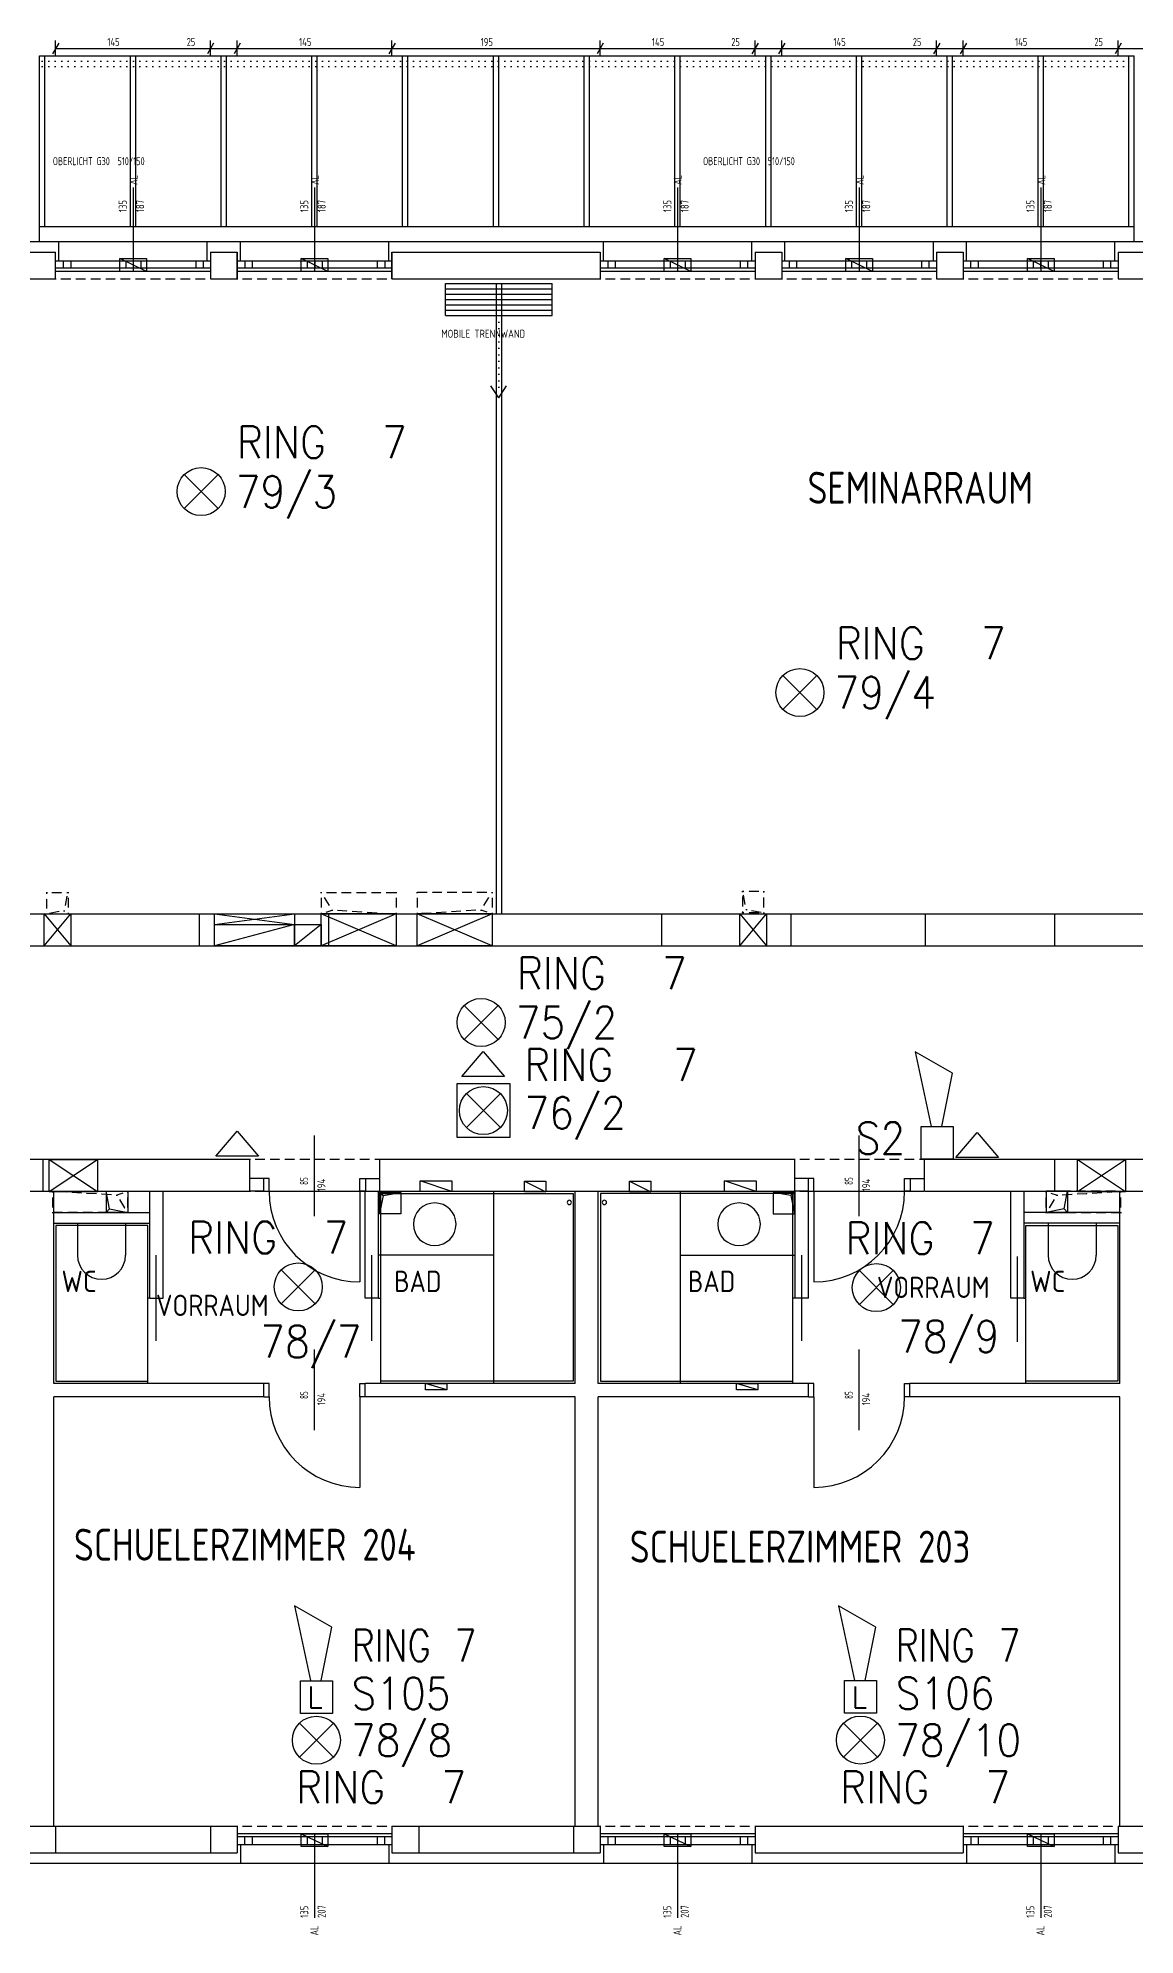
# Model space of a CAD drawing. Extents: x -85 to 7936, y -77 to 3090.
# Drawn here: x 2308 to 3336, y -77 to 1701 of the extents above; entities that cross this region are included whole.
import ezdxf
from ezdxf.enums import TextEntityAlignment as Align

# ---------------------------------------------------------------- set-up
doc = ezdxf.new("R2010")
doc.units = 0
doc.header["$LTSCALE"] = 120
doc.linetypes.add('Y$0$ACHSE', pattern=[0.115, 0, -0.04, 0.075, 0])
doc.linetypes.add('Y$0$PUNKT_1MM', pattern=[0.05, 0, -0.05])
doc.layers.get('0').update_dxf_attribs({"linetype": 'CONTINUOUS'})
doc.layers.add('SECO-BRAND', color=240, linetype='CONTINUOUS')
doc.layers.add('SECO-BRAND_LOOP', color=81, linetype='CONTINUOUS')
doc.styles.add('ROMANS', font='romans.shx', dxfattribs={"width": 0.9})
doc.styles.add('SMALL', font='ISO.SHX', dxfattribs={"height": 12.5})

# ---------------------------------------------------------------- blocks, each defined once
blk = doc.blocks.new('SecoS-sirene')
blk.add_lwpolyline([(0.044, 0.307), (0.144, 0.807), (-0.206, 1.007), (-0.056, 0.307)])
blk.add_lwpolyline([(0.15, 0), (-0.15, 0), (-0.15, 0.306), (0.15, 0.306)], close=True)
at = {"style": 'ROMANS', "width": 0.9, "flags": 1}
for tag, p in [('PRODUKT_1', (-0.344, 0.022)), ('PRODUKT_2', (-0.344, -0.428)), ('TECHNIK', (-0.344, -0.88)), ('SECOPOS', (-0.344, -1.342))]:
    blk.add_attdef(tag, text='', height=0.3, dxfattribs=at).set_placement(p, align=Align.RIGHT)
at = {"color": 81, "style": 'ROMANS', "width": 0.9}
for tag, p in [('MELDERNUMMER', (0.33, 0.038)), ('LINE_1', (0.33, -0.41)), ('LINE_2', (0.33, -0.861)), ('ZUSATZTEXT', (0.33, -1.307))]:
    blk.add_attdef(tag, p, '', height=0.3, dxfattribs=at)
at = {"layer": 'SECO-BRAND_LOOP', "color": 7, "style": 'ROMANS', "width": 0.8}
for tag, p, flags in [('RING', (0.33, 0.487), 9), ('RINGNUMMER', (1.294, 0.487), 1)]:
    blk.add_attdef(tag, p, '', height=0.3, dxfattribs=dict(at, flags=flags))
blk = doc.blocks.new('SecoS-opt')
for p, q in [((0.159, 0.159), (-0.159, -0.159)), ((-0.159, 0.159), (0.159, -0.159))]:
    blk.add_line(p, q)
blk.add_circle((0, 0), 0.225)
at = {"style": 'ROMANS', "width": 0.9, "flags": 1}
for tag, p in [('PRODUKT_1', (-0.344, -0.147)), ('PRODUKT_2', (-0.344, -0.597)), ('TECHNIK', (-0.344, -1.049)), ('SECOPOS', (-0.344, -1.511))]:
    blk.add_attdef(tag, text='', height=0.3, dxfattribs=at).set_placement(p, align=Align.RIGHT)
at = {"color": 81, "style": 'ROMANS', "width": 0.9}
for tag, p in [('MELDERNUMMER', (0.33, -0.131)), ('LINE_1', (0.33, -0.989)), ('LINE_2', (0.33, -1.441)), ('ZUSATZTEXT', (0.33, -1.886))]:
    blk.add_attdef(tag, p, '', height=0.3, dxfattribs=at)
at = {"layer": 'SECO-BRAND_LOOP', "color": 7, "style": 'ROMANS', "width": 0.8, "flags": 8}
blk.add_attdef('RING', (0.33, -0.579), '', height=0.3, dxfattribs=at)
at = {"layer": 'SECO-BRAND_LOOP', "color": 7, "style": 'ROMANS', "width": 0.8}
blk.add_attdef('RINGNUMMER', (1.294, -0.579), '', height=0.3, dxfattribs=at)
blk = doc.blocks.new('SecoS-indikator o mg')
blk.add_lwpolyline([(0.2, 0), (-0.2, 0), (0, 0.234)], close=True)
at = {"color": 81, "style": 'ROMANS', "width": 0.9, "flags": 1}
blk.add_attdef('MELDERNUMMER', (0.219, 0.425), '', height=0.3, dxfattribs=at)
at = {"style": 'ROMANS', "width": 0.9, "flags": 1}
for tag, p in [('PRODUKT_1', (-0.267, -0.029)), ('PRODUKT_2', (-0.267, -0.479)), ('TECHNIK', (-0.267, -0.931)), ('SECOPOS', (-0.267, -1.393))]:
    blk.add_attdef(tag, text='', height=0.3, dxfattribs=at).set_placement(p, align=Align.RIGHT)
at = {"color": 81, "style": 'ROMANS', "width": 0.9}
for tag, p in [('LINE_1', (0.219, -0.023)), ('LINE_2', (0.219, -0.475)), ('ZUSATZTEXT', (0.219, -0.92))]:
    blk.add_attdef(tag, p, '', height=0.3, dxfattribs=at)
at = {"layer": 'SECO-BRAND_LOOP', "color": 7, "style": 'ROMANS', "width": 0.8}
for tag, p, flags in [('RING', (0.219, 0.874), 9), ('RINGNUMMER', (1.183, 0.874), 1)]:
    blk.add_attdef(tag, p, '', height=0.3, dxfattribs=dict(at, flags=flags))
blk = doc.blocks.new('SecoS-opt zwdi')
for p, q in [((0.159, 0.159), (-0.159, -0.159)), ((-0.159, 0.159), (0.159, -0.159))]:
    blk.add_line(p, q)
for points in [[(-0.201, 0.32), (-0.001, 0.555), (0.199, 0.32)], [(0.25, 0.25), (-0.25, 0.25), (-0.25, -0.25), (0.25, -0.25)]]:
    blk.add_lwpolyline(points, close=True)
blk.add_circle((0, 0), 0.225)
at = {"style": 'ROMANS', "width": 0.9, "flags": 1}
for tag, p in [('PRODUKT_1', (-0.344, -0.147)), ('PRODUKT_2', (-0.344, -0.597)), ('TECHNIK', (-0.344, -1.049)), ('SECOPOS', (-0.344, -1.511))]:
    blk.add_attdef(tag, text='', height=0.3, dxfattribs=at).set_placement(p, align=Align.RIGHT)
at = {"color": 81, "style": 'ROMANS', "width": 0.9}
for tag, p in [('MELDERNUMMER', (0.33, -0.131)), ('LINE_1', (0.33, -0.579)), ('LINE_2', (0.33, -1.031)), ('ZUSATZTEXT', (0.33, -1.476))]:
    blk.add_attdef(tag, p, '', height=0.3, dxfattribs=at)
at = {"layer": 'SECO-BRAND_LOOP', "color": 7, "style": 'ROMANS', "width": 0.8, "flags": 8}
blk.add_attdef('RING', (0.33, 0.317), '', height=0.3, dxfattribs=at)
at = {"layer": 'SECO-BRAND_LOOP', "color": 7, "style": 'ROMANS', "width": 0.8}
blk.add_attdef('RINGNUMMER', (1.294, 0.317), '', height=0.3, dxfattribs=at)
blk = doc.blocks.new('SecoS-sirene loop')
blk.add_lwpolyline([(0.044, 0.307), (0.144, 0.807), (-0.206, 1.007), (-0.056, 0.307)])
blk.add_lwpolyline([(0.15, 0), (-0.15, 0), (-0.15, 0.306), (0.15, 0.306)], close=True)
at = {"color": 82, "style": 'ROMANS'}
blk.add_text('L', height=0.2, dxfattribs=at).set_placement((-0.085, 0.051))
at = {"style": 'ROMANS', "width": 0.9, "flags": 1}
for tag, p in [('PRODUKT_1', (-0.344, 0.022)), ('PRODUKT_2', (-0.344, -0.428)), ('TECHNIK', (-0.344, -0.88)), ('SECOPOS', (-0.344, -1.342))]:
    blk.add_attdef(tag, text='', height=0.3, dxfattribs=at).set_placement(p, align=Align.RIGHT)
at = {"color": 81, "style": 'ROMANS', "width": 0.9}
for tag, p in [('MELDERNUMMER', (0.33, 0.038)), ('LINE_1', (0.33, -0.41)), ('LINE_2', (0.33, -0.861)), ('ZUSATZTEXT', (0.33, -1.307))]:
    blk.add_attdef(tag, p, '', height=0.3, dxfattribs=at)
at = {"layer": 'SECO-BRAND_LOOP', "color": 7, "style": 'ROMANS', "width": 0.8, "flags": 8}
blk.add_attdef('RING', (0.33, 0.487), '', height=0.3, dxfattribs=at)
at = {"layer": 'SECO-BRAND_LOOP', "color": 7, "style": 'ROMANS', "width": 0.8}
blk.add_attdef('RINGNUMMER', (1.294, 0.487), '', height=0.3, dxfattribs=at)

msp = doc.modelspace()

# ---------------------------------------------------------------- linework, layer by layer
at = {"color": 252, "linetype": 'Continuous'}
for p, q in [((2327.9, 1695.8), (2322.1, 1685.8)), ((2325, 1683.3), (2325, 1698.3)), ((2325, 1690.8), (2470, 1690.8)), ((2472.9, 1695.8), (2467.1, 1685.8)), ((2470, 1683.3), (2470, 1698.3)), ((2470, 1690.8), (2495, 1690.8)), ((2497.9, 1695.8), (2492.1, 1685.8)), ((2495, 1683.3), (2495, 1698.3)), ((2495, 1690.8), (2640, 1690.8)), ((2642.9, 1695.8), (2637.1, 1685.8)), ((2640, 1683.3), (2640, 1698.3)), ((2640, 1690.8), (2835, 1690.8)), ((2837.9, 1695.8), (2832.1, 1685.8)), ((2835, 1683.3), (2835, 1698.3)), ((2835, 1690.8), (2980, 1690.8)), ((2982.9, 1695.8), (2977.1, 1685.8)), ((2980, 1683.3), (2980, 1698.3)), ((2980, 1690.8), (3005, 1690.8)), ((3007.9, 1695.8), (3002.1, 1685.8)), ((3005, 1683.3), (3005, 1698.3)), ((3005, 1690.8), (3150, 1690.8)), ((3152.9, 1695.8), (3147.1, 1685.8)), ((3150, 1683.3), (3150, 1698.3)), ((3150, 1690.8), (3175, 1690.8)), ((3177.9, 1695.8), (3172.1, 1685.8)), ((3175, 1683.3), (3175, 1698.3)), ((3175, 1690.8), (3320, 1690.8)), ((3322.9, 1695.8), (3317.1, 1685.8)), ((3320, 1683.3), (3320, 1698.3)), ((3320, 1690.8), (3345, 1690.8)), ((2310, 1684), (3335, 1684)), ((2310, 1510), (2310, 1684)), ((2315, 1524), (2315, 1684)), ((2395, 1524), (2395, 1684)), ((2400, 1524), (2400, 1684)), ((2480, 1524), (2480, 1684)), ((2485, 1524), (2485, 1684)), ((2565, 1524), (2565, 1684)), ((2570, 1524), (2570, 1684)), ((2650, 1524), (2650, 1684)), ((2655, 1524), (2655, 1684)), ((2735, 1524), (2735, 1684)), ((2740, 1524), (2740, 1684)), ((2820, 1524), (2820, 1684)), ((2825, 1524), (2825, 1684)), ((2905, 1524), (2905, 1684)), ((2910, 1524), (2910, 1684)), ((2990, 1524), (2990, 1684)), ((2995, 1524), (2995, 1684)), ((3075, 1524), (3075, 1684)), ((3080, 1524), (3080, 1684)), ((3160, 1524), (3160, 1684)), ((3165, 1524), (3165, 1684)), ((3245, 1524), (3245, 1684)), ((3250, 1524), (3250, 1684)), ((3330, 1524), (3330, 1684)), ((3335, 1510), (3335, 1684)), ((2397.5, 1560.8), (2397.5, 1482)), ((2567.5, 1560.8), (2567.5, 1482)), ((2907.5, 1560.8), (2907.5, 1482)), ((3077.5, 1560.8), (3077.5, 1482)), ((3247.5, 1560.8), (3247.5, 1482)), ((2310, 1524), (3335, 1524)), ((947.5, 1510), (4465, 1510)), ((2300, 1500), (2325, 1500)), ((2325, 1475), (2325, 1500)), ((2328, 1492), (2328, 1510)), ((2410, 1482), (2385, 1494)), ((2385, 1482), (2385, 1494)), ((2385, 1494), (2410, 1494)), ((2385, 1494), (2410, 1494)), ((2410, 1494), (2410, 1482)), ((2410, 1494), (2410, 1482)), ((2467, 1492), (2467, 1510)), ((2470, 1500), (2470, 1475)), ((2470, 1500), (2495, 1500)), ((2495, 1475), (2495, 1500)), ((2495, 1500), (2495, 1475)), ((2498, 1492), (2498, 1510)), ((2580, 1482), (2555, 1494)), ((2555, 1482), (2555, 1494)), ((2555, 1494), (2580, 1494)), ((2555, 1494), (2580, 1494)), ((2580, 1494), (2580, 1482)), ((2580, 1494), (2580, 1482)), ((2637, 1492), (2637, 1510)), ((2640, 1500), (2835, 1500)), ((2640, 1500), (2640, 1475)), ((2640, 1475), (2640, 1500)), ((2835, 1500), (2835, 1475)), ((2838, 1492), (2838, 1510)), ((2920, 1482), (2895, 1494)), ((2895, 1482), (2895, 1494)), ((2895, 1494), (2920, 1494)), ((2895, 1494), (2920, 1494)), ((2920, 1494), (2920, 1482)), ((2920, 1494), (2920, 1482)), ((2977, 1492), (2977, 1510)), ((2980, 1500), (2980, 1475)), ((2980, 1500), (3005, 1500)), ((3005, 1500), (3005, 1475)), ((3008, 1492), (3008, 1510)), ((3090, 1482), (3065, 1494)), ((3065, 1482), (3065, 1494)), ((3065, 1494), (3090, 1494)), ((3065, 1494), (3090, 1494)), ((3090, 1494), (3090, 1482)), ((3090, 1494), (3090, 1482)), ((3147, 1492), (3147, 1510)), ((3150, 1500), (3150, 1475)), ((3150, 1500), (3175, 1500)), ((3175, 1500), (3175, 1475)), ((3178, 1492), (3178, 1510)), ((3260, 1482), (3235, 1494)), ((3235, 1482), (3235, 1494)), ((3235, 1494), (3260, 1494)), ((3235, 1494), (3260, 1494)), ((3260, 1494), (3260, 1482)), ((3260, 1494), (3260, 1482)), ((3317, 1492), (3317, 1510)), ((3320, 1500), (3320, 1475)), ((3320, 1500), (3345, 1500)), ((2325.5, 1492), (2470.5, 1492)), ((2470.5, 1485), (2325.5, 1485)), ((2470.5, 1482), (2325.5, 1482)), ((2332.5, 1485), (2332.5, 1492)), ((2339.5, 1485), (2339.5, 1492)), ((2410, 1482), (2385, 1482)), ((2391, 1485), (2391, 1492)), ((2398, 1485), (2398, 1492)), ((2405, 1485), (2405, 1492)), ((2456.5, 1485), (2456.5, 1492)), ((2463.5, 1485), (2463.5, 1492)), ((2495.5, 1492), (2640.5, 1492)), ((2640.5, 1485), (2495.5, 1485)), ((2640.5, 1482), (2495.5, 1482)), ((2502.5, 1485), (2502.5, 1492)), ((2509.5, 1485), (2509.5, 1492)), ((2580, 1482), (2555, 1482)), ((2561, 1485), (2561, 1492)), ((2568, 1485), (2568, 1492)), ((2575, 1485), (2575, 1492)), ((2626.5, 1485), (2626.5, 1492)), ((2633.5, 1485), (2633.5, 1492)), ((2835.3, 1492), (2980.3, 1492)), ((2980.3, 1485), (2835.3, 1485)), ((2980.3, 1482), (2835.3, 1482)), ((2842.3, 1485), (2842.3, 1492)), ((2849.3, 1485), (2849.3, 1492)), ((2920, 1482), (2895, 1482)), ((2900.8, 1485), (2900.8, 1492)), ((2907.8, 1485), (2907.8, 1492)), ((2914.8, 1485), (2914.8, 1492)), ((2966.3, 1485), (2966.3, 1492)), ((2973.3, 1485), (2973.3, 1492)), ((3005.2, 1492), (3150.2, 1492)), ((3150.2, 1485), (3005.2, 1485)), ((3150.2, 1482), (3005.2, 1482)), ((3012.2, 1485), (3012.2, 1492)), ((3019.2, 1485), (3019.2, 1492)), ((3090, 1482), (3065, 1482)), ((3070.7, 1485), (3070.7, 1492)), ((3077.7, 1485), (3077.7, 1492)), ((3084.7, 1485), (3084.7, 1492)), ((3136.2, 1485), (3136.2, 1492)), ((3143.2, 1485), (3143.2, 1492)), ((3175.2, 1492), (3320.2, 1492)), ((3320.2, 1485), (3175.2, 1485)), ((3320.2, 1482), (3175.2, 1482)), ((3182.2, 1485), (3182.2, 1492)), ((3189.2, 1485), (3189.2, 1492)), ((3260, 1482), (3235, 1482)), ((3240.7, 1485), (3240.7, 1492)), ((3247.7, 1485), (3247.7, 1492)), ((3254.7, 1485), (3254.7, 1492)), ((3306.2, 1485), (3306.2, 1492)), ((3313.2, 1485), (3313.2, 1492)), ((2300, 1475), (2325, 1475)), ((2470, 1475), (2495, 1475)), ((2640, 1475), (2835, 1475)), ((2690, 1470.6), (2790, 1470.6)), ((2690, 1465.6), (2690, 1470.6)), ((2690, 1465.6), (2790, 1465.6)), ((2690, 1465.6), (2790, 1465.6)), ((2690, 1460.6), (2690, 1465.6)), ((2690, 1460.6), (2790, 1460.6)), ((2690, 1460.6), (2790, 1460.6)), ((2690, 1455.6), (2690, 1460.6)), ((2737.5, 1470.6), (2737.5, 880)), ((2742.5, 1470.6), (2742.5, 880)), ((2790, 1465.6), (2790, 1470.6)), ((2790, 1460.6), (2790, 1465.6)), ((2790, 1455.6), (2790, 1460.6)), ((2980, 1475), (3005, 1475)), ((3150, 1475), (3175, 1475)), ((3320, 1475), (3345, 1475)), ((2690, 1455.6), (2790, 1455.6)), ((2690, 1455.6), (2790, 1455.6)), ((2690, 1450.6), (2690, 1455.6)), ((2690, 1450.6), (2790, 1450.6)), ((2690, 1450.6), (2790, 1450.6)), ((2690, 1445.6), (2690, 1450.6)), ((2690, 1445.6), (2790, 1445.6)), ((2690, 1445.6), (2790, 1445.6)), ((2690, 1440.6), (2690, 1445.6)), ((2690, 1440.6), (2790, 1440.6)), ((2790, 1450.6), (2790, 1455.6)), ((2790, 1445.6), (2790, 1450.6)), ((2790, 1440.6), (2790, 1445.6)), ((2740, 1363.7), (2732.7, 1374.9)), ((2740, 1363.7), (2747.3, 1374.9)), ((1965, 880), (2337, 880)), ((2314.3, 880), (2339.3, 880)), ((2314.3, 880), (2339.3, 850)), ((2314.3, 850), (2339.3, 880)), ((2314.3, 850), (2314.3, 880)), ((2337, 880), (2459.4, 880)), ((2339.3, 880), (2339.3, 850)), ((2459.4, 880), (2580.4, 880)), ((2459.4, 880), (2459.4, 850)), ((2473.8, 880), (2548.8, 870)), ((2473.8, 870), (2548.8, 880)), ((2473.8, 870), (2473.8, 880)), ((2473.8, 880), (2548.8, 880)), ((2548.8, 880), (2548.8, 870)), ((2573.8, 850), (2573.8, 880)), ((2643.8, 850), (2573.8, 880)), ((2643.8, 880), (2573.8, 850)), ((2643.8, 880), (2573.8, 880)), ((2580.4, 880), (2892.4, 880)), ((2580.4, 880), (2580.4, 850)), ((2643.8, 880), (2643.8, 850)), ((2733.7, 850), (2663.7, 880)), ((2733.7, 880), (2663.7, 850)), ((2663.7, 850), (2663.7, 880)), ((2733.7, 880), (2663.7, 880)), ((2733.7, 880), (2733.7, 850)), ((2892.4, 880), (3013.4, 880)), ((2892.4, 880), (2892.4, 850)), ((2965.8, 850), (2965.8, 880)), ((2965.8, 880), (2990.8, 850)), ((2965.8, 850), (2990.8, 880)), ((2965.8, 880), (2990.8, 880)), ((2990.8, 880), (2990.8, 850)), ((3013.4, 880), (3013.4, 850)), ((3013.4, 880), (3139.4, 880)), ((3139.4, 880), (3260.4, 880)), ((3139.4, 880), (3139.4, 850)), ((3260.4, 880), (3260.4, 850)), ((3260.4, 880), (3401.5, 880)), ((2473.8, 870), (2548.8, 870)), ((2473.8, 870), (2548.8, 870)), ((2548.8, 870), (2473.8, 850)), ((2473.8, 870), (2548.8, 870)), ((2473.8, 850), (2473.8, 870)), ((2473.8, 850), (2473.8, 870)), ((2548.8, 870), (2573.8, 870)), ((2573.8, 870), (2548.8, 850)), ((2548.8, 870), (2573.8, 870)), ((2548.8, 850), (2548.8, 870)), ((2548.8, 850), (2548.8, 870)), ((2548.8, 870), (2548.8, 850)), ((2573.8, 870), (2573.8, 850)), ((1965, 850), (2337, 850)), ((2314.3, 850), (2339.3, 850)), ((2337, 850), (2459.4, 850)), ((2459.4, 850), (2580.4, 850)), ((2548.8, 850), (2473.8, 850)), ((2573.8, 850), (2548.8, 850)), ((2643.8, 850), (2573.8, 850)), ((2580.4, 850), (2892.4, 850)), ((2733.7, 850), (2663.7, 850)), ((2892.4, 850), (3013.4, 850)), ((2965.8, 850), (2990.8, 850)), ((3013.4, 850), (3139.4, 850)), ((3139.4, 850), (3260.4, 850)), ((3260.4, 850), (3401.5, 850)), ((2567.3, 596.8), (2567.3, 672.3)), ((3077.4, 596.8), (3077.4, 672.3)), ((2118.7, 650), (2312.9, 650)), ((2312.9, 650), (2506.9, 650)), ((2312.9, 650), (2312.9, 620)), ((2319.1, 649.8), (2364.1, 649.8)), ((2319.1, 649.8), (2364.1, 619.8)), ((2319.1, 619.8), (2364.1, 649.8)), ((2319.1, 619.8), (2319.1, 649.8)), ((2364.1, 649.8), (2364.1, 619.8)), ((2506.9, 620), (2506.9, 650)), ((2628.5, 650), (3017, 650)), ((2628.5, 620), (2628.5, 650)), ((3017, 650), (3017, 620)), ((3138.7, 650), (3260.4, 650)), ((3138.7, 620), (3138.7, 650)), ((3260.4, 650), (3526.2, 650)), ((3260.4, 650), (3260.4, 620)), ((3281.9, 649.8), (3326.9, 649.8)), ((3281.9, 649.8), (3326.9, 619.8)), ((3281.9, 619.8), (3326.9, 649.8)), ((3281.9, 619.8), (3281.9, 649.8)), ((3326.9, 649.8), (3326.9, 619.8)), ((2519.9, 632), (2506.9, 632)), ((2524.9, 632), (2519.9, 632)), ((2519.9, 620), (2519.9, 632)), ((2524.9, 620), (2524.9, 632)), ((2609.9, 620), (2609.9, 632)), ((2609.9, 632), (2615.5, 632)), ((2615.5, 632), (2628.5, 632)), ((2615.5, 620), (2615.5, 632)), ((2666.3, 629.9), (2696.2, 629.9)), ((2696.2, 619.9), (2666.3, 629.9)), ((2666.3, 619.9), (2666.3, 629.9)), ((2666.3, 629.9), (2696.2, 629.9)), ((2696.2, 629.9), (2696.2, 619.9)), ((2696.2, 629.9), (2696.2, 619.9)), ((2764.1, 629.4), (2784.1, 619.4)), ((2764.1, 629.4), (2784.1, 629.4)), ((2764.1, 619.4), (2764.1, 629.4)), ((2764.1, 619.4), (2764.1, 629.4)), ((2784.1, 629.4), (2784.1, 619.4)), ((2862.3, 619.4), (2862.3, 629.4)), ((2862.3, 629.4), (2882.3, 619.4)), ((2862.3, 629.4), (2882.3, 629.4)), ((2862.3, 619.4), (2862.3, 629.4)), ((2882.3, 629.4), (2882.3, 619.4)), ((2951.3, 629.9), (2981.2, 629.9)), ((2981.2, 619.9), (2951.3, 629.9)), ((2951.3, 619.9), (2951.3, 629.9)), ((2951.3, 629.9), (2981.2, 629.9)), ((2981.2, 629.9), (2981.2, 619.9)), ((2981.2, 629.9), (2981.2, 619.9)), ((3030, 632), (3017, 632)), ((3035, 632), (3030, 632)), ((3030, 620), (3030, 632)), ((3035, 620), (3035, 632)), ((3120, 620), (3120, 632)), ((3120, 632), (3125.7, 632)), ((3125.7, 632), (3138.7, 632)), ((3125.7, 620), (3125.7, 632)), ((2118.7, 620), (2312.9, 620)), ((2312.9, 620), (2506.9, 620)), ((2319.1, 619.8), (2364.1, 619.8)), ((2323.2, 440), (2323.2, 620)), ((2375.4, 603.6), (2372.5, 620)), ((2372.5, 620), (2372.5, 600)), ((2372.5, 620), (2392.5, 620)), ((2392.5, 620), (2392.5, 600)), ((2413.1, 520), (2413.1, 620)), ((2425.6, 520), (2425.6, 620)), ((2519.9, 620), (2506.9, 620)), ((2519.9, 620), (2524.9, 620)), ((2524.9, 620), (2609.9, 620)), ((2609.9, 620), (2609.9, 535)), ((2614.9, 620), (2609.9, 620)), ((2615, 520), (2615, 620)), ((2615.5, 620), (2628.5, 620)), ((2627.5, 520), (2627.5, 620)), ((2628.2, 598.9), (2628.2, 618.9)), ((2628.2, 598.9), (2628.2, 618.9)), ((2628.2, 618.9), (2631.7, 616)), ((2628.2, 618.9), (2631.7, 616)), ((2648.2, 618.9), (2628.2, 618.9)), ((2631.7, 616), (2628.2, 598.9)), ((2628.5, 620), (3017, 620)), ((2629.5, 618), (2809.7, 618)), ((2629.5, 440), (2629.5, 618)), ((2631.7, 616), (2648.2, 618.9)), ((2648.2, 618.9), (2648.2, 598.9)), ((2696.2, 619.9), (2666.3, 619.9)), ((2735, 620), (2735, 440)), ((2784.1, 619.4), (2764.1, 619.4)), ((2784.1, 619.4), (2764.1, 619.4)), ((2809.7, 618), (2809.7, 442)), ((2811.7, 440), (2811.7, 620)), ((2833.2, 440), (2833.2, 620)), ((3015.5, 618), (2835.2, 618)), ((2835.2, 618), (2835.2, 442)), ((2882.3, 619.4), (2862.3, 619.4)), ((2882.3, 619.4), (2862.3, 619.4)), ((2910, 620), (2910, 440)), ((2981.2, 619.9), (2951.3, 619.9)), ((3013.5, 616), (2997.1, 618.9)), ((2997.1, 618.9), (3017.1, 618.9)), ((2997.1, 618.9), (2997.1, 598.9)), ((3017.1, 618.9), (3013.5, 616)), ((3017.1, 618.9), (3013.5, 616)), ((3013.5, 616), (3017.1, 598.9)), ((3015.5, 440), (3015.5, 618)), ((3030, 620), (3017, 620)), ((3017.1, 598.9), (3017.1, 618.9)), ((3017.1, 598.9), (3017.1, 618.9)), ((3017.5, 520), (3017.5, 620)), ((3030, 520), (3030, 620)), ((3030, 620), (3035, 620)), ((3035, 620), (3120, 620)), ((3035, 620), (3035, 535)), ((3125, 620), (3120, 620)), ((3125.7, 620), (3138.7, 620)), ((3139.4, 620), (3260.1, 620)), ((3219.4, 520), (3219.4, 620)), ((3231.9, 520), (3231.9, 620)), ((3252.5, 620), (3252.5, 600)), ((3272.5, 620), (3252.5, 620)), ((3260.4, 620), (3526.2, 620)), ((3269.6, 603.6), (3272.5, 620)), ((3272.5, 620), (3272.5, 600)), ((3281.9, 619.8), (3326.9, 619.8)), ((3321.7, 440), (3321.7, 620)), ((2323.2, 600), (2412.7, 600)), ((2323.2, 590), (2412.7, 590)), ((2411.3, 587.9), (2325.2, 587.9)), ((2325.2, 587.9), (2325.2, 442)), ((2345.5, 590), (2345.5, 560)), ((2372.5, 600), (2375.4, 603.6)), ((2372.5, 600), (2375.4, 603.6)), ((2392.5, 600), (2372.5, 600)), ((2392.5, 600), (2372.5, 600)), ((2375.4, 603.6), (2392.5, 600)), ((2390.5, 590), (2390.5, 560)), ((2411.3, 440), (2411.3, 587.9)), ((2648.2, 598.9), (2628.2, 598.9)), ((2997.1, 598.9), (3017.1, 598.9)), ((3321.7, 600), (3232.3, 600)), ((3321.7, 590), (3232.3, 590)), ((3233.7, 440), (3233.7, 587.9)), ((3233.7, 587.9), (3319.7, 587.9)), ((3269.6, 603.6), (3252.5, 600)), ((3252.5, 600), (3272.5, 600)), ((3252.5, 600), (3272.5, 600)), ((3254.5, 590), (3254.5, 560)), ((3272.5, 600), (3269.6, 603.6)), ((3272.5, 600), (3269.6, 603.6)), ((3299.5, 590), (3299.5, 560)), ((3319.7, 587.9), (3319.7, 442)), ((2419.3, 480), (2419.3, 560)), ((2621.2, 480), (2621.2, 560)), ((2735, 560), (2627.5, 560)), ((2910, 560), (3017.5, 560)), ((3023.7, 480), (3023.7, 560)), ((3225.7, 479), (3225.7, 559)), ((2413.3, 520), (2411.3, 520)), ((2413.1, 520), (2425.6, 520)), ((2627.5, 520), (2615, 520)), ((2627.5, 520), (2629.5, 520)), ((3017.5, 520), (3015.5, 520)), ((3030, 520), (3017.5, 520)), ((3231.9, 520), (3219.4, 520)), ((3231.7, 520), (3233.7, 520)), ((2567.3, 396.2), (2567.3, 471.7)), ((3077.4, 396.2), (3077.4, 471.7)), ((2520, 440), (2323.2, 440)), ((2520, 427.5), (2323.2, 427.5)), ((2323.2, 25), (2323.2, 427.5)), ((2325.2, 442), (2411.3, 442)), ((2519.9, 427.5), (2524.9, 427.5)), ((2520, 427.5), (2520, 440)), ((2524.9, 440), (2520, 440)), ((2524.9, 427.5), (2524.9, 440)), ((2609.9, 427.5), (2609.9, 440)), ((2609.9, 440), (2615, 440)), ((2609.9, 427.5), (2609.9, 342.5)), ((2614.9, 427.5), (2609.9, 427.5)), ((2811.7, 440), (2615, 440)), ((2615, 427.5), (2615, 440)), ((2811.7, 427.5), (2615, 427.5)), ((2809.7, 442), (2629.5, 442)), ((2671.3, 439.9), (2691.3, 439.9)), ((2691.3, 433.9), (2671.3, 439.9)), ((2671.3, 433.9), (2671.3, 439.9)), ((2671.3, 439.9), (2691.3, 439.9)), ((2691.3, 433.9), (2671.3, 433.9)), ((2691.3, 439.9), (2691.3, 433.9)), ((2691.3, 439.9), (2691.3, 433.9)), ((2811.7, 25), (2811.7, 427.5)), ((3030, 440), (2833.2, 440)), ((2833.2, 25), (2833.2, 427.5)), ((3030, 427.5), (2833.2, 427.5)), ((2835.2, 442), (3015.5, 442)), ((2962.7, 439.9), (2982.7, 439.9)), ((2982.7, 433.9), (2962.7, 439.9)), ((2962.7, 433.9), (2962.7, 439.9)), ((2962.7, 439.9), (2982.7, 439.9)), ((2982.7, 433.9), (2962.7, 433.9)), ((2982.7, 439.9), (2982.7, 433.9)), ((2982.7, 439.9), (2982.7, 433.9)), ((3030, 427.5), (3030, 440)), ((3035, 440), (3030, 440)), ((3030, 427.5), (3035, 427.5)), ((3035, 427.5), (3035, 440)), ((3035, 427.5), (3035, 342.5)), ((3120, 427.5), (3120, 440)), ((3120, 440), (3125, 440)), ((3125, 427.5), (3120, 427.5)), ((3321.7, 440), (3125, 440)), ((3125, 427.5), (3125, 440)), ((3321.7, 427.5), (3125, 427.5)), ((3319.7, 442), (3233.7, 442)), ((3321.7, 25), (3321.7, 427.5)), ((2300, 25), (2325, 25)), ((2325, 25), (2470, 25)), ((2325, 25), (2325, 0)), ((2470, 25), (2470, 0)), ((2470, 25), (2495, 25)), ((2495, 25), (2495, 0)), ((2640, 18), (2495, 18)), ((2555, 6), (2555, 18)), ((2555, 18), (2580, 6)), ((2555, 6), (2555, 18)), ((2555, 18), (2580, 18)), ((2567.5, 18), (2567.5, -60.8)), ((2580, 18), (2580, 6)), ((2640, 25), (2640, 0)), ((2640, 25), (2665, 25)), ((2665, 25), (2665, 0)), ((2665, 25), (2810, 25)), ((2810, 25), (2810, 0)), ((2810, 25), (2835, 25)), ((2835, 25), (2835, 0)), ((2980, 18), (2835, 18)), ((2895, 6), (2895, 18)), ((2895, 18), (2920, 6)), ((2895, 6), (2895, 18)), ((2895, 18), (2920, 18)), ((2907.5, 18), (2907.5, -60.8)), ((2920, 18), (2920, 6)), ((2980, 25), (2980, 0)), ((2980, 25), (3175, 25)), ((3175, 25), (3175, 0)), ((3320, 18), (3175, 18)), ((3235, 6), (3235, 18)), ((3235, 18), (3260, 6)), ((3235, 6), (3235, 18)), ((3235, 18), (3260, 18)), ((3247.5, 18), (3247.5, -60.8)), ((3260, 18), (3260, 6)), ((3320, 25), (3320, 0)), ((3320, 25), (3515, 25)), ((2300, 0), (2325, 0)), ((2325, 0), (2470, 0)), ((2470, 0), (2495, 0)), ((2640, 15), (2495, 15)), ((2495, 8), (2640, 8)), ((2498, 8), (2498, -10)), ((2502, 15), (2502, 8)), ((2509, 15), (2509, 8)), ((2580, 6), (2555, 6)), ((2580, 6), (2555, 6)), ((2560.5, 15), (2560.5, 8)), ((2567.5, 15), (2567.5, 8)), ((2574.5, 15), (2574.5, 8)), ((2626, 15), (2626, 8)), ((2633, 15), (2633, 8)), ((2637, 8), (2637, -10)), ((2640, 0), (2665, 0)), ((2665, 0), (2810, 0)), ((2810, 0), (2835, 0)), ((2980, 15), (2835, 15)), ((2835, 8), (2980, 8)), ((2838, 8), (2838, -10)), ((2842, 15), (2842, 8)), ((2849, 15), (2849, 8)), ((2920, 6), (2895, 6)), ((2920, 6), (2895, 6)), ((2900.5, 15), (2900.5, 8)), ((2907.5, 15), (2907.5, 8)), ((2914.5, 15), (2914.5, 8)), ((2966, 15), (2966, 8)), ((2973, 15), (2973, 8)), ((2977, 8), (2977, -10)), ((2980, 0), (3175, 0)), ((3320, 15), (3175, 15)), ((3175, 8), (3320, 8)), ((3178, 8), (3178, -10)), ((3182, 15), (3182, 8)), ((3189, 15), (3189, 8)), ((3260, 6), (3235, 6)), ((3260, 6), (3235, 6)), ((3240.5, 15), (3240.5, 8)), ((3247.5, 15), (3247.5, 8)), ((3254.5, 15), (3254.5, 8)), ((3306, 15), (3306, 8)), ((3313, 15), (3313, 8)), ((3317, 8), (3317, -10)), ((3320, 0), (3515, 0)), ((4465, -10), (-9.5, -10))]:
    msp.add_line(p, q, dxfattribs=at)
at = {"color": 252, "linetype": 'Y$0$PUNKT_1MM'}
for p, q in [((2312.5, 1679), (3335, 1679)), ((2312.5, 1674), (3335, 1674)), ((2312.5, 1524), (3335, 1524)), ((2740, 1440.6), (2740, 1363.7))]:
    msp.add_line(p, q, dxfattribs=at)
at = {"color": 252, "linetype": 'Y$0$ACHSE'}
for p, q in [((2325, 1475), (2470, 1475)), ((2495, 1475), (2640, 1475)), ((2835, 1475), (2980, 1475)), ((3005, 1475), (3150, 1475)), ((3175, 1475), (3320, 1475)), ((2316.7, 900), (2336.7, 900)), ((2316.7, 880), (2316.7, 900)), ((2333.1, 882.9), (2336.7, 900)), ((2336.7, 900), (2336.7, 880)), ((2336.7, 900), (2336.7, 880)), ((2573.8, 900), (2643.8, 900)), ((2584, 883.6), (2573.8, 900)), ((2573.8, 900), (2573.8, 880)), ((2643.8, 900), (2643.8, 880)), ((2733.7, 900), (2663.7, 900)), ((2663.7, 900), (2663.7, 880)), ((2723.5, 883.6), (2733.7, 900)), ((2733.7, 900), (2733.7, 880)), ((2968.3, 901.1), (2968.3, 881.1)), ((2968.3, 901.1), (2968.3, 881.1)), ((2971.9, 884), (2968.3, 901.1)), ((2988.3, 901.1), (2968.3, 901.1)), ((2988.3, 881.1), (2988.3, 901.1)), ((2333.1, 882.9), (2316.7, 880)), ((2316.7, 880), (2336.7, 880)), ((2336.7, 880), (2333.1, 882.9)), ((2336.7, 880), (2333.1, 882.9)), ((2573.8, 880), (2584, 883.6)), ((2573.8, 880), (2584, 883.6)), ((2643.8, 880), (2573.8, 880)), ((2643.8, 880), (2573.8, 880)), ((2584, 883.6), (2643.8, 880)), ((2723.5, 883.6), (2663.7, 880)), ((2663.7, 880), (2733.7, 880)), ((2663.7, 880), (2733.7, 880)), ((2733.7, 880), (2723.5, 883.6)), ((2733.7, 880), (2723.5, 883.6)), ((2968.3, 881.1), (2971.9, 884)), ((2968.3, 881.1), (2971.9, 884)), ((2988.3, 881.1), (2968.3, 881.1)), ((2971.9, 884), (2988.3, 881.1)), ((2506.9, 650), (2628.5, 650)), ((3017, 650), (3138.7, 650)), ((2322.5, 620), (2392.5, 620)), ((2322.5, 620), (2392.5, 620)), ((2382.2, 616.4), (2322.5, 620)), ((2322.5, 600), (2322.5, 620)), ((2392.5, 620), (2382.2, 616.4)), ((2392.5, 620), (2382.2, 616.4)), ((2382.2, 616.4), (2392.5, 600)), ((2392.5, 600), (2392.5, 620)), ((2506.9, 620), (2628.5, 620)), ((3017, 620), (3138.7, 620)), ((3252.5, 600), (3252.5, 620)), ((3322.5, 620), (3252.5, 620)), ((3322.5, 620), (3252.5, 620)), ((3252.5, 620), (3262.8, 616.4)), ((3252.5, 620), (3262.8, 616.4)), ((3262.8, 616.4), (3252.5, 600)), ((3262.8, 616.4), (3322.5, 620)), ((3322.5, 600), (3322.5, 620)), ((2392.5, 600), (2322.5, 600)), ((3252.5, 600), (3322.5, 600)), ((2495, 25), (2640, 25)), ((2835, 25), (2980, 25)), ((3175, 25), (3320, 25))]:
    msp.add_line(p, q, dxfattribs=at)
at = {"color": 252, "linetype": 'Continuous'}
for centre, radius, start, end in [((2609.9, 620), 85, 180, 270), ((2680, 589.1), 20, 0, 180), ((2806.1, 609.6), 2, 0, 180), ((2806.1, 609.6), 2, 180, 0), ((2838.9, 609.6), 2, 0, 180), ((2838.9, 609.6), 2, 180, 0), ((2965, 589.1), 20, 0, 180), ((3035, 620), 85, 270, 360), ((2680, 589.1), 20, 180, 0), ((2965, 589.1), 20, 180, 0), ((2368, 560), 22.5, 180, 0), ((3277, 560), 22.5, 180, 0), ((2609.9, 427.5), 85, 180, 270), ((3035, 427.5), 85, 270, 360)]:
    msp.add_arc(centre, radius, start, end, dxfattribs=at)

# ---------------------------------------------------------------- block references
at = {"layer": 'SECO-BRAND'}
ref = msp.add_blockref('SecoS-opt', (2461.3, 1275.7, 280), dxfattribs=dict(at, xscale=100, yscale=100, zscale=100))
ref.add_attrib('MELDERNUMMER', '79/3', (2493.8, 1260.6, -27720), dxfattribs={"layer": '0', "color": 81, "height": 30, "style": 'ROMANS', "width": 0.9})
ref.add_attrib('RINGNUMMER', '7', (2630.9, 1306.9, -27720), dxfattribs={"layer": 'SECO-BRAND_LOOP', "color": 7, "height": 30, "style": 'ROMANS', "width": 0.9})
ref.add_attrib('RING', 'RING', (2494.9, 1306.9, -27720), dxfattribs={"layer": 'SECO-BRAND_LOOP', "color": 7, "height": 30, "style": 'ROMANS', "width": 0.9, "flags": 8})
ref = msp.add_blockref('SecoS-opt', (3022, 1087.4, 280), dxfattribs=dict(at, xscale=100, yscale=100, zscale=100))
ref.add_attrib('MELDERNUMMER', '79/4', (3054.5, 1072.3, -27720), dxfattribs={"layer": '0', "color": 81, "height": 30, "style": 'ROMANS', "width": 0.9})
ref.add_attrib('RINGNUMMER', '7', (3191.6, 1118.6, -27720), dxfattribs={"layer": 'SECO-BRAND_LOOP', "color": 7, "height": 30, "style": 'ROMANS', "width": 0.9})
ref.add_attrib('RING', 'RING', (3055.6, 1118.6, -27720), dxfattribs={"layer": 'SECO-BRAND_LOOP', "color": 7, "height": 30, "style": 'ROMANS', "width": 0.9, "flags": 8})
ref = msp.add_blockref('SecoS-opt', (2723.5, 778.2, 280), dxfattribs=dict(at, xscale=100, yscale=100, zscale=100))
ref.add_attrib('MELDERNUMMER', '75/2', (2756, 763.2, -27720), dxfattribs={"layer": '0', "color": 81, "height": 30, "style": 'ROMANS', "width": 0.9})
ref.add_attrib('RINGNUMMER', '7', (2893.1, 809.5, -27720), dxfattribs={"layer": 'SECO-BRAND_LOOP', "color": 7, "height": 30, "style": 'ROMANS', "width": 0.9})
ref.add_attrib('RING', 'RING', (2757.1, 809.5, -27720), dxfattribs={"layer": 'SECO-BRAND_LOOP', "color": 7, "height": 30, "style": 'ROMANS', "width": 0.9, "flags": 8})
ref = msp.add_blockref('SecoS-opt zwdi', (2725.6, 695.6, 280), dxfattribs=dict(at, xscale=100, yscale=100, zscale=100))
ref.add_attrib('MELDERNUMMER', '76/2', (2764, 678.5, -27720), dxfattribs={"layer": '0', "color": 81, "height": 30, "style": 'ROMANS', "width": 0.9})
ref.add_attrib('RINGNUMMER', '7', (2903.4, 723.4, -27720), dxfattribs={"layer": 'SECO-BRAND_LOOP', "color": 7, "height": 30, "style": 'ROMANS', "width": 0.9})
ref.add_attrib('RING', 'RING', (2764, 723.4, -27720), dxfattribs={"layer": 'SECO-BRAND_LOOP', "color": 7, "height": 30, "style": 'ROMANS', "width": 0.9, "flags": 8})
ref = msp.add_blockref('SecoS-sirene', (3150.5, 650.1), dxfattribs=dict(at, xscale=100, yscale=100, zscale=100))
ref.add_attrib('MELDERNUMMER', 'S2', (3074.3, 654.8), dxfattribs={"layer": '0', "color": 81, "height": 30, "style": 'ROMANS', "width": 0.9})
at = {"layer": 'SECO-BRAND', "xscale": 100, "yscale": 100, "zscale": 100}
for p in [(2494.9, 652.9, 220), (3187.9, 651.8, 220)]:
    msp.add_blockref('SecoS-indikator o mg', p, dxfattribs=at)
at = {"layer": 'SECO-BRAND'}
ref = msp.add_blockref('SecoS-opt', (2552.2, 530.4, 280), dxfattribs=dict(at, xscale=100, yscale=100, zscale=100))
ref.add_attrib('MELDERNUMMER', '78/7', (2516.7, 464.1, -27720), dxfattribs={"layer": '0', "color": 81, "height": 30, "style": 'ROMANS', "width": 0.9})
ref.add_attrib('RINGNUMMER', '7', (2576, 561.7, -27720), dxfattribs={"layer": 'SECO-BRAND_LOOP', "color": 7, "height": 30, "style": 'ROMANS', "width": 0.9})
ref.add_attrib('RING', 'RING', (2449.2, 561.7, -27720), dxfattribs={"layer": 'SECO-BRAND_LOOP', "color": 7, "height": 30, "style": 'ROMANS', "width": 0.9, "flags": 8})
ref = msp.add_blockref('SecoS-opt', (3093.6, 529.8, 280), dxfattribs=dict(at, xscale=100, yscale=100, zscale=100))
ref.add_attrib('MELDERNUMMER', '78/9', (3114, 469, -27720), dxfattribs={"layer": '0', "color": 81, "height": 30, "style": 'ROMANS', "width": 0.9})
ref.add_attrib('RINGNUMMER', '7', (3181.5, 561, -27720), dxfattribs={"layer": 'SECO-BRAND_LOOP', "color": 7, "height": 30, "style": 'ROMANS', "width": 0.9})
ref.add_attrib('RING', 'RING', (3064.7, 561, -27720), dxfattribs={"layer": 'SECO-BRAND_LOOP', "color": 7, "height": 30, "style": 'ROMANS', "width": 0.9, "flags": 8})
at = {"layer": 'SECO-BRAND', "xscale": 100, "yscale": 100, "zscale": 100}
for p, values in [((2569.2, 130.7, 280), {'MELDERNUMMER': 'S105', 'RING': 'RING', 'RINGNUMMER': '7'}), ((3078.7, 130.8, 280), {'MELDERNUMMER': 'S106', 'RING': 'RING', 'RINGNUMMER': '7'})]:
    msp.add_blockref('SecoS-sirene loop', p, dxfattribs=at).add_auto_attribs(values)
at = {"layer": 'SECO-BRAND'}
ref = msp.add_blockref('SecoS-opt', (2569.2, 105.6, 280), dxfattribs=dict(at, xscale=100, yscale=100, zscale=100))
ref.add_attrib('MELDERNUMMER', '78/8', (2601.6, 90.5, -27720), dxfattribs={"layer": '0', "color": 81, "height": 30, "style": 'ROMANS', "width": 0.9})
ref.add_attrib('RINGNUMMER', '7', (2686.4, 46.5, -27720), dxfattribs={"layer": 'SECO-BRAND_LOOP', "color": 7, "height": 30, "style": 'ROMANS', "width": 0.9})
ref.add_attrib('RING', 'RING', (2550.4, 46.5, -27720), dxfattribs={"layer": 'SECO-BRAND_LOOP', "color": 7, "height": 30, "style": 'ROMANS', "width": 0.9, "flags": 8})
ref = msp.add_blockref('SecoS-opt', (3078.7, 105.7, 280), dxfattribs=dict(at, xscale=100, yscale=100, zscale=100))
ref.add_attrib('MELDERNUMMER', '78/10', (3111.2, 90.6, -27720), dxfattribs={"layer": '0', "color": 81, "height": 30, "style": 'ROMANS', "width": 0.9})
ref.add_attrib('RINGNUMMER', '7', (3195.9, 46.6, -27720), dxfattribs={"layer": 'SECO-BRAND_LOOP', "color": 7, "height": 30, "style": 'ROMANS', "width": 0.9})
ref.add_attrib('RING', 'RING', (3059.9, 46.6, -27720), dxfattribs={"layer": 'SECO-BRAND_LOOP', "color": 7, "height": 30, "style": 'ROMANS', "width": 0.9, "flags": 8})

# ---------------------------------------------------------------- texts
at = {"color": 252, "style": 'SMALL'}
for s, width, p in [('145', 0.867857, (2373.4, 1693.3)), ('25', 0.771429, (2447.8, 1693.3)), ('145', 0.867857, (2553, 1693.3)), ('195', 0.867857, (2723, 1693.3)), ('145', 0.867857, (2883.4, 1693.3)), ('25', 0.771429, (2957.8, 1693.3)), ('145', 0.867857, (3053.4, 1693.3)), ('25', 0.771429, (3127.8, 1693.3)), ('145', 0.867857, (3223.4, 1693.3)), ('25', 0.771429, (3297.8, 1693.3))]:
    msp.add_text(s, height=7.5, dxfattribs=dict(at, width=width)).set_placement(p)
for s, height, width, p in [('OBERLICHT G30  510/150', 7.5, 0.805575, (2322.4, 1589.1)), ('OBERLICHT G30  510/150', 7.5, 0.805575, (2931.3, 1589.1)), ('MOBILE TRENNWAND', 7.5, 0.905357, (2686.2, 1427.4)), ('SEMINARRAUM', 30, 0.874286, (3029.2, 1294.3)), ('BAD', 20, 0.942857, (2642.1, 545.6)), ('BAD', 20, 0.942857, (2917.2, 545.6)), ('VORRAUM', 20, 0.954545, (3094.1, 540)), ('VORRAUM', 20, 0.954545, (2419, 523.1)), ('SCHUELERZIMMER 204', 30, 0.874286, (2342.2, 303.8)), ('SCHUELERZIMMER 203', 30, 0.874286, (2862.7, 302))]:
    msp.add_text(s, height=height, dxfattribs=dict(at, width=width)).set_placement(p, align=Align.TOP_LEFT)
for s, width, p in [('AL', 0.842857, (2394.3, 1563.2)), ('AL', 0.842857, (2564.3, 1563.2)), ('AL', 0.842857, (2903.8, 1563.2)), ('AL', 0.842857, (3074.3, 1563.2)), ('AL', 0.842857, (3244.3, 1563.2)), ('135', 0.867857, (2384.1, 1537.6)), ('187', 0.867857, (2400.4, 1537.6)), ('135', 0.867857, (2554.1, 1537.6)), ('187', 0.867857, (2570.4, 1537.6)), ('135', 0.867857, (2894.1, 1537.6)), ('187', 0.867857, (2910.4, 1537.6)), ('135', 0.867857, (3064.1, 1537.6)), ('187', 0.867857, (3080.4, 1537.6)), ('135', 0.867857, (3234.1, 1537.6)), ('187', 0.867857, (3250.4, 1537.6)), ('  85', 0.571429, (2553.9, 620)), ('194', 0.867857, (2570.1, 620)), ('  85', 0.571429, (3064, 620)), ('194', 0.867857, (3080.3, 620)), ('  85', 0.571429, (2553.9, 419.4)), ('194', 0.867857, (2570.1, 419.4)), ('  85', 0.571429, (3064, 419.4)), ('194', 0.867857, (3080.3, 419.4)), ('135', 0.867857, (2554.1, -60.8)), ('207', 0.816807, (2570.4, -60.8)), ('135', 0.867857, (2894.1, -60.8)), ('207', 0.816807, (2910.4, -60.8)), ('135', 0.867857, (3234.1, -60.8)), ('207', 0.816807, (3250.4, -60.8)), ('AL', 0.842857, (2563.5, -77.4)), ('AL', 0.842857, (2903.5, -77.4)), ('AL', 0.842857, (3243.5, -77.4))]:
    msp.add_text(s, height=7.5, rotation=90, dxfattribs=dict(at, width=width)).set_placement(p, align=Align.TOP_LEFT)
for p in [(2330.5, 545.6), (3237.6, 545.6)]:
    msp.add_text('WC', height=20, dxfattribs=at).set_placement(p, align=Align.TOP_LEFT)

doc.saveas('drawing.dxf')
